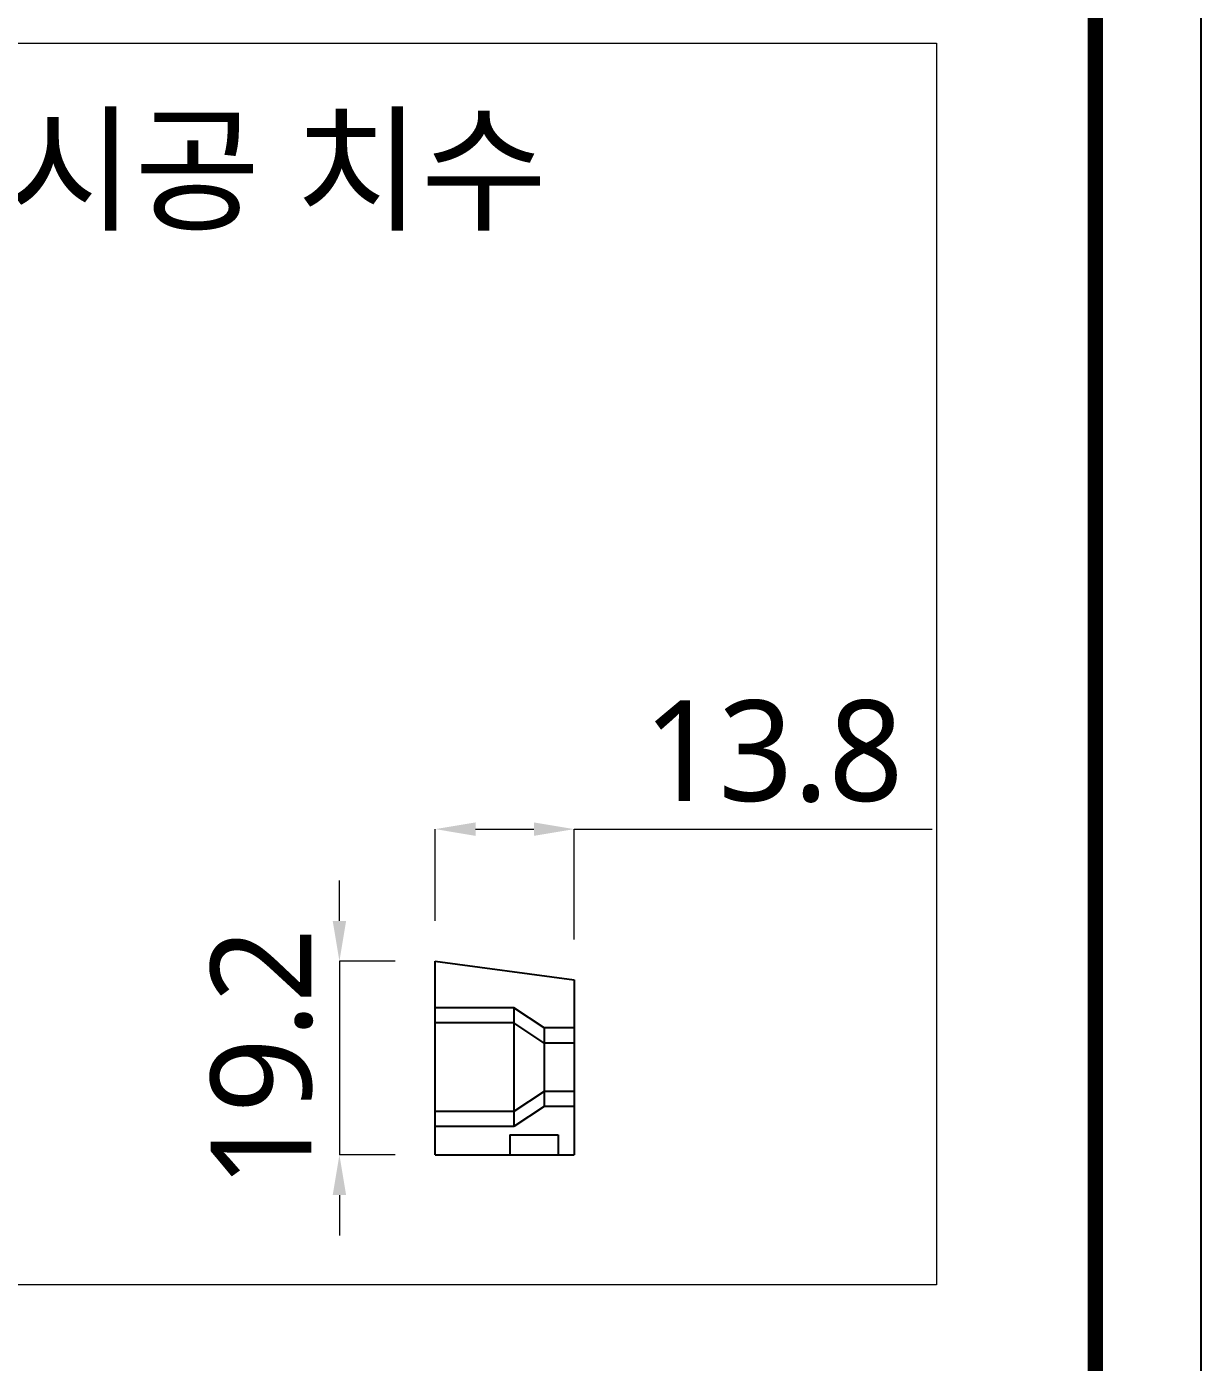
# Model space of a CAD drawing. Extents: x 16296675745 to 16296677481, y -37409619395 to -37409618123.
# Drawn here: x 16296677012.1 to 16296677128.8, y -37409618434.6 to -37409618301.9 of the extents above; entities that cross this region are included whole.
import ezdxf

# ---------------------------------------------------------------- set-up
doc = ezdxf.new("R2010")
doc.units = 0
doc.header["$LTSCALE"] = 10
doc.header["$MEASUREMENT"] = 0
doc.header["$PDMODE"] = 3
doc.header["$PDSIZE"] = -10
doc.linetypes.add('HIDDEN2', pattern=[4.7625, 3.175, -1.5875])
doc.layers.get('0').update_dxf_attribs({"linetype": 'CONTINUOUS'})
doc.layers.get('DEFPOINTS').update_dxf_attribs({"linetype": 'CONTINUOUS'})
doc.layers.add('BODY', color=7, linetype='CONTINUOUS')
doc.styles.add('Daelim Dimension', font='')
doc.styles.get('Daelim Dimension').set_extended_font_data('NanumGothic')
doc.dimstyles.new('DEFAULT', dxfattribs={"dimscale": 2, "dimtxt": 2, "dimasz": 2, "dimexe": 0, "dimexo": 2, "dimgap": 1, "dimtad": 1, "dimdec": 1, "dimzin": 9, "dimdsep": 46, "dimtxsty": 'Daelim Dimension', "dimcen": 0.5, "dimclrd": 252, "dimclre": 252, "dimclrt": 3, "dimadec": 1, "dimazin": 0, "dimtfac": 1, "dimtdec": 1, "dimtix": 1, "dimtmove": 0, "dimatfit": 3, "dimfxl": 1, "dimtolj": 1, "dimtzin": 1, "dimlwd": 9, "dimlwe": 9, "dimarcsym": 0})

# ---------------------------------------------------------------- blocks, each defined once
blk = doc.blocks.new('*D8')
at = {"color": 5, "lineweight": 9, "ltscale": 0.5, "transparency": 16777216}
for p, q in [((16296677043.199711, -37409618390.743896), (16296677043.199711, -37409618386.743896)), ((16296677048.726629, -37409618394.743896), (16296677043.199711, -37409618394.743896)), ((16296677043.199711, -37409618394.743896), (16296677043.199711, -37409618413.975021)), ((16296677048.726629, -37409618413.975021), (16296677043.199711, -37409618413.975021)), ((16296677043.199711, -37409618417.975021), (16296677043.199711, -37409618421.975021))]:
    blk.add_line(p, q, dxfattribs=at)
at = {"color": 5, "ltscale": 0.5, "transparency": 16777216}
for points in [[(16296677042.533039, -37409618390.743896), (16296677043.866381, -37409618390.743896), (16296677043.199711, -37409618394.743896)], [(16296677042.533039, -37409618417.975021), (16296677043.866381, -37409618417.975021), (16296677043.199711, -37409618413.975021)]]:
    blk.add_solid(points, dxfattribs=at)
at = {"layer": 'DEFPOINTS', "color": 0, "ltscale": 0.5, "transparency": 16777216}
for p in [(16296677052.726629, -37409618394.743896), (16296677043.199711, -37409618413.975021), (16296677052.726629, -37409618413.975021)]:
    blk.add_point(p, dxfattribs=at)
at = {"color": 7, "ltscale": 0.5, "transparency": 16777216, "insert": (16296677035.498711, -37409618404.359467), "char_height": 10, "attachment_point": 5, "rotation": 90, "style": 'Daelim Dimension'}
blk.add_mtext('\\A1;19.2', dxfattribs=at)
blk = doc.blocks.new('*D9')
at = {"color": 5, "lineweight": 9, "ltscale": 0.5, "transparency": 16777216}
for p, q in [((16296677052.72663, -37409618390.7439), (16296677052.72663, -37409618381.62778)), ((16296677056.72663, -37409618381.62778), (16296677062.52663, -37409618381.62778)), ((16296677066.52663, -37409618392.5839), (16296677066.52663, -37409618381.62778)), ((16296677066.52663, -37409618381.62778), (16296677102.10889, -37409618381.62778))]:
    blk.add_line(p, q, dxfattribs=at)
at = {"color": 5, "ltscale": 0.5, "transparency": 16777216}
for points in [[(16296677056.72663, -37409618380.96112), (16296677056.72663, -37409618382.29445), (16296677052.72663, -37409618381.62778)], [(16296677062.52663, -37409618380.96112), (16296677062.52663, -37409618382.29445), (16296677066.52663, -37409618381.62778)]]:
    blk.add_solid(points, dxfattribs=at)
at = {"layer": 'DEFPOINTS', "color": 0, "ltscale": 0.5, "transparency": 16777216}
for p in [(16296677052.72663, -37409618381.62778), (16296677052.72663, -37409618394.7439), (16296677066.52663, -37409618396.5839)]:
    blk.add_point(p, dxfattribs=at)
at = {"color": 7, "ltscale": 0.5, "transparency": 16777216, "insert": (16296677086.31776, -37409618373.92678), "char_height": 10, "attachment_point": 5, "style": 'Daelim Dimension'}
blk.add_mtext('\\A1;13.8', dxfattribs=at)

msp = doc.modelspace()

# ---------------------------------------------------------------- linework, layer by layer
at = {"ltscale": 0.5}
msp.add_lwpolyline([(16296676477.834841, -37409618710.177017), (16296677128.834841, -37409618710.177017), (16296677128.834841, -37409618233.177017), (16296676477.834841, -37409618233.177017)], close=True, dxfattribs=at)
at = {"color": 5, "linetype": 'ByBlock', "lineweight": 200, "const_width": 1.5}
msp.add_lwpolyline([(16296676488.30303, -37409618689.752296), (16296677118.30303, -37409618689.752296), (16296677118.30303, -37409618244.252296), (16296676488.30303, -37409618244.252296)], close=True, dxfattribs=at)
at = {"layer": 'BODY', "ltscale": 0.7}
for p, q in [((16296677052.726629, -37409618394.743896), (16296677066.52663, -37409618396.5839)), ((16296677052.726629, -37409618413.975021), (16296677052.726629, -37409618394.743896))]:
    msp.add_line(p, q, dxfattribs=at)
at = {"layer": 'BODY'}
for p in [(16296677066.52663, -37409618396.5839), (16296677052.726629, -37409618413.975021)]:
    msp.add_line(p, (16296677066.52663, -37409618413.975021), dxfattribs=at)
at = {"layer": 'BODY', "linetype": 'HIDDEN2', "ltscale": 0.7}
for p, q in [((16296677060.526621, -37409618399.375053), (16296677052.726629, -37409618399.375053)), ((16296677060.526621, -37409618399.375053), (16296677060.526621, -37409618411.175056)), ((16296677060.52664, -37409618400.875053), (16296677052.726629, -37409618400.875053)), ((16296677066.526621, -37409618401.375053), (16296677063.526621, -37409618401.375053)), ((16296677063.526621, -37409618401.375053), (16296677063.526621, -37409618409.175056)), ((16296677066.52663, -37409618402.875053), (16296677063.52664, -37409618402.875053)), ((16296677066.52663, -37409618407.675056), (16296677063.52664, -37409618407.675056)), ((16296677060.52664, -37409618409.675056), (16296677052.726629, -37409618409.675056)), ((16296677066.526621, -37409618409.175056), (16296677063.526621, -37409618409.175056)), ((16296677060.526621, -37409618411.175056), (16296677052.726629, -37409618411.175056)), ((16296677060.126631, -37409618411.975021), (16296677064.92663, -37409618411.975021))]:
    msp.add_line(p, q, dxfattribs=at)
at = {"layer": 'BODY', "linetype": 'HIDDEN2'}
for p, q in [((16296677063.526621, -37409618401.375053), (16296677060.526621, -37409618399.375053)), ((16296677063.52664, -37409618402.875053), (16296677060.52664, -37409618400.875053)), ((16296677063.52664, -37409618407.675056), (16296677060.52664, -37409618409.675056)), ((16296677063.526621, -37409618409.175056), (16296677060.526621, -37409618411.175056)), ((16296677060.126631, -37409618411.975021), (16296677060.126631, -37409618413.975021)), ((16296677064.92663, -37409618411.975021), (16296677064.92663, -37409618413.975021))]:
    msp.add_line(p, q, dxfattribs=at)
at = {"layer": 'BODY', "lineweight": 5, "ltscale": 0.7}
msp.add_lwpolyline([(16296676958.28253, -37409618303.548424), (16296677102.52738, -37409618303.548424), (16296677102.52738, -37409618426.888924), (16296676958.28253, -37409618426.888924)], close=True, dxfattribs=at)

# ---------------------------------------------------------------- texts
at = {"ltscale": 0.5, "insert": (16296676969.226021, -37409618311.118652), "char_height": 10, "attachment_point": 1, "style": 'Daelim Dimension'}
msp.add_mtext('브라켓 시공 치수', dxfattribs=at)

# ---------------------------------------------------------------- dimensions: what is measured, and where the dimension line sits
at = {"ltscale": 0.5}
dim = msp.add_linear_dim(base=(16296677052.726629, -37409618381.627777), p1=(16296677066.52663, -37409618396.5839), p2=(16296677052.726629, -37409618394.743896), dimstyle='DEFAULT', override={"dimtxt": 5, "dimclrd": 5, "dimclre": 5, "dimclrt": 7}, dxfattribs=at)
dim.commit()
dim.dimension.update_dxf_attribs({"geometry": '*D9', "text_midpoint": (16296677086.31776, -37409618381.627777), "dimtype": 160})
dim = msp.add_linear_dim(base=(16296677043.199711, -37409618413.975021), p1=(16296677052.726629, -37409618394.743896), p2=(16296677052.726629, -37409618413.975021), angle=90, dimstyle='DEFAULT', override={"dimtxt": 5, "dimclrd": 5, "dimclre": 5, "dimclrt": 7}, dxfattribs=at)
dim.commit()
dim.dimension.update_dxf_attribs({"geometry": '*D8', "text_midpoint": (16296677035.498711, -37409618404.359467)})

doc.saveas('drawing.dxf')
